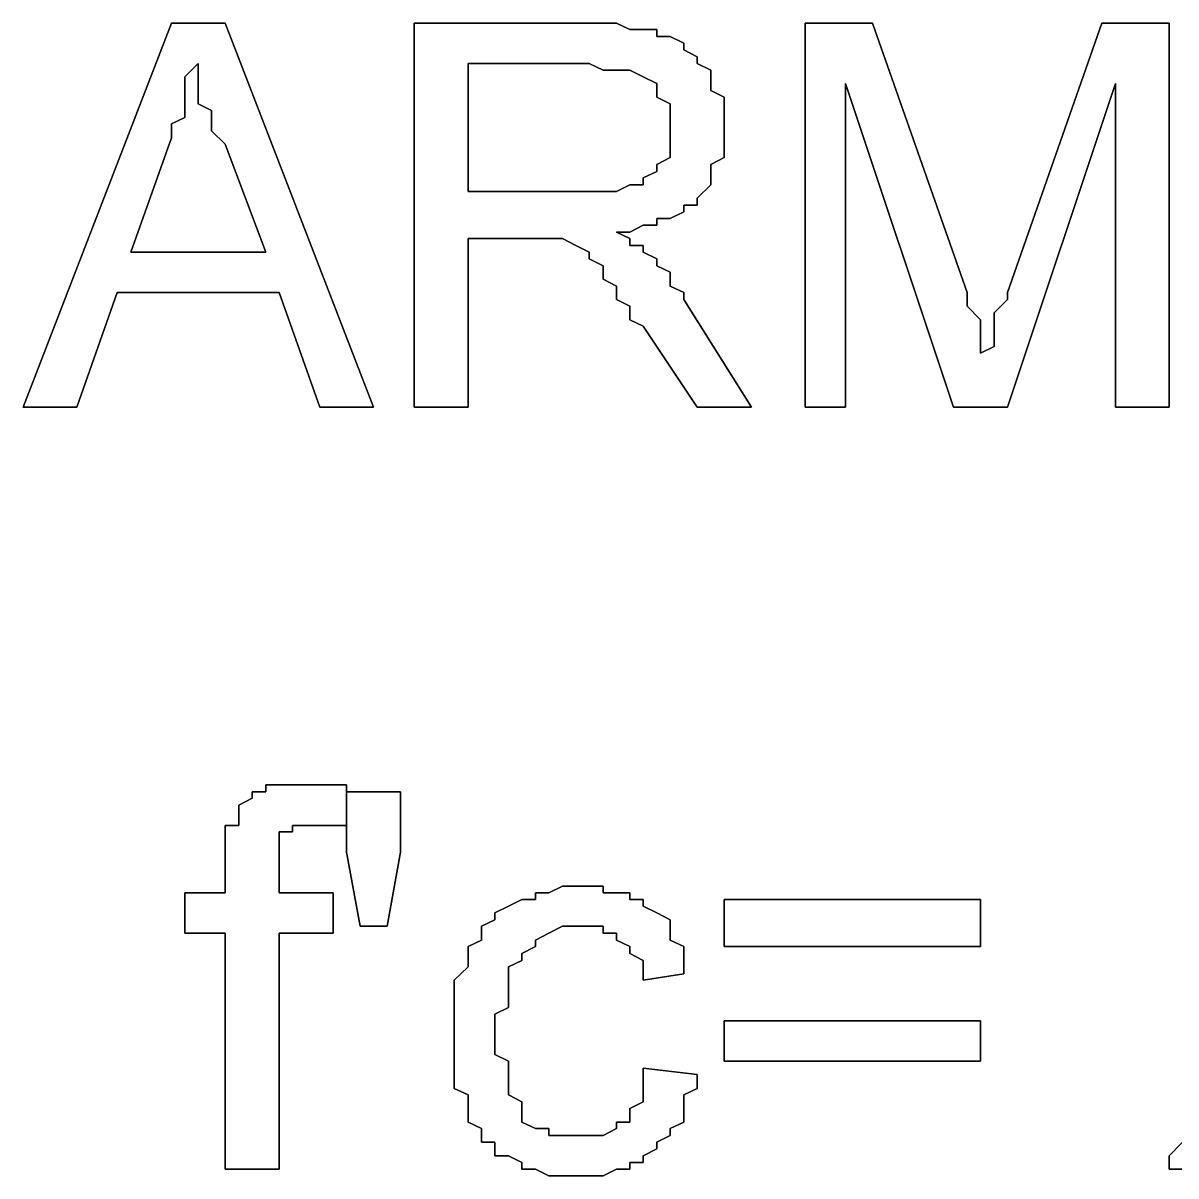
# Model space of a CAD drawing. Header units: metres. Extents: x 2.9 to 42.8, y 1.7 to 28.7.
# Drawn here: x 38.3611 to 38.6626, y 23.2604 to 23.562 of the extents above; entities that cross this region are included whole.
import ezdxf

# ---------------------------------------------------------------- set-up
doc = ezdxf.new("R2010")
doc.units = ezdxf.units.M
doc.layers.add('GRIS', color=8, linetype='Continuous')

msp = doc.modelspace()

# ---------------------------------------------------------------- linework, layer by layer
at = {"layer": 'GRIS', "lineweight": -3}
for points in [[(38.3999, 23.562), (38.3611, 23.4615), (38.3999, 23.562)], [(38.414, 23.562), (38.3999, 23.562), (38.414, 23.562)], [(38.4528, 23.4615), (38.414, 23.562), (38.4528, 23.4615)], [(38.5092, 23.562), (38.4634, 23.562), (38.5092, 23.562)], [(38.4634, 23.562), (38.4634, 23.4615), (38.4634, 23.562)], [(38.5128, 23.562), (38.5092, 23.562), (38.5128, 23.562)], [(38.5163, 23.562), (38.5128, 23.562), (38.5163, 23.562)], [(38.5198, 23.5603), (38.5163, 23.562), (38.5198, 23.5603)], [(38.5833, 23.562), (38.5657, 23.562), (38.5833, 23.562)], [(38.5657, 23.562), (38.5657, 23.4615), (38.5657, 23.562)], [(38.608, 23.4915), (38.5833, 23.562), (38.608, 23.4915)], [(38.6433, 23.562), (38.6186, 23.4915), (38.6433, 23.562)], [(38.6609, 23.562), (38.6433, 23.562), (38.6609, 23.562)], [(38.6609, 23.4615), (38.6609, 23.562), (38.6609, 23.4615)], [(38.5233, 23.5603), (38.5198, 23.5603), (38.5233, 23.5603)], [(38.5269, 23.5603), (38.5233, 23.5603), (38.5269, 23.5603)], [(38.5269, 23.5585), (38.5269, 23.5603), (38.5269, 23.5585)], [(38.5304, 23.5585), (38.5269, 23.5585), (38.5304, 23.5585)], [(38.5339, 23.5567), (38.5304, 23.5585), (38.5339, 23.5567)], [(38.5339, 23.555), (38.5339, 23.5567), (38.5339, 23.555)], [(38.5374, 23.5532), (38.5339, 23.555), (38.5374, 23.5532)], [(38.5374, 23.5514), (38.5374, 23.5532), (38.5374, 23.5514)], [(38.4034, 23.5479), (38.4069, 23.5514), (38.4034, 23.5479)], [(38.4069, 23.5514), (38.4069, 23.5497), (38.4069, 23.5514)], [(38.4069, 23.5497), (38.4069, 23.5479), (38.4069, 23.5497)], [(38.4775, 23.5179), (38.4775, 23.5514), (38.4775, 23.5179)], [(38.4775, 23.5514), (38.5092, 23.5514), (38.4775, 23.5514)], [(38.5092, 23.5514), (38.5128, 23.5497), (38.5092, 23.5514)], [(38.5128, 23.5497), (38.5163, 23.5497), (38.5128, 23.5497)], [(38.5163, 23.5497), (38.5198, 23.5497), (38.5163, 23.5497)], [(38.5198, 23.5497), (38.5233, 23.5479), (38.5198, 23.5497)], [(38.541, 23.5497), (38.5374, 23.5514), (38.541, 23.5497)], [(38.541, 23.5479), (38.541, 23.5497), (38.541, 23.5479)], [(38.4034, 23.5462), (38.4034, 23.5479), (38.4034, 23.5462)], [(38.4034, 23.5444), (38.4034, 23.5462), (38.4034, 23.5444)], [(38.4069, 23.5479), (38.4069, 23.5444), (38.4069, 23.5479)], [(38.5233, 23.5479), (38.5269, 23.5462), (38.5233, 23.5479)], [(38.5269, 23.5462), (38.5269, 23.5444), (38.5269, 23.5462)], [(38.541, 23.5444), (38.541, 23.5479), (38.541, 23.5444)], [(38.5762, 23.4615), (38.5762, 23.5462), (38.5762, 23.4615)], [(38.5762, 23.5462), (38.6045, 23.4615), (38.5762, 23.5462)], [(38.6186, 23.4615), (38.6468, 23.5462), (38.6186, 23.4615)], [(38.6468, 23.5462), (38.6468, 23.4615), (38.6468, 23.5462)], [(38.4034, 23.5426), (38.4034, 23.5444), (38.4034, 23.5426)], [(38.4069, 23.5444), (38.4069, 23.5426), (38.4069, 23.5444)], [(38.5269, 23.5444), (38.5269, 23.5426), (38.5269, 23.5444)], [(38.5445, 23.5426), (38.541, 23.5444), (38.5445, 23.5426)], [(38.4034, 23.5391), (38.4034, 23.5426), (38.4034, 23.5391)], [(38.4069, 23.5426), (38.4069, 23.5409), (38.4069, 23.5426)], [(38.4069, 23.5409), (38.4104, 23.5391), (38.4069, 23.5409)], [(38.5269, 23.5426), (38.5304, 23.5409), (38.5269, 23.5426)], [(38.5304, 23.5409), (38.5304, 23.5391), (38.5304, 23.5409)], [(38.5445, 23.5409), (38.5445, 23.5426), (38.5445, 23.5409)], [(38.5445, 23.5391), (38.5445, 23.5409), (38.5445, 23.5391)], [(38.3999, 23.5356), (38.4034, 23.5373), (38.3999, 23.5356)], [(38.4034, 23.5373), (38.4034, 23.5391), (38.4034, 23.5373)], [(38.4104, 23.5391), (38.4104, 23.5356), (38.4104, 23.5391)], [(38.5304, 23.5391), (38.5304, 23.5373), (38.5304, 23.5391)], [(38.5304, 23.5373), (38.5304, 23.5338), (38.5304, 23.5373)], [(38.5445, 23.5356), (38.5445, 23.5391), (38.5445, 23.5356)], [(38.3999, 23.532), (38.3999, 23.5356), (38.3999, 23.532)], [(38.4104, 23.5356), (38.4104, 23.5338), (38.4104, 23.5356)], [(38.5445, 23.5338), (38.5445, 23.5356), (38.5445, 23.5338)], [(38.3893, 23.5021), (38.3999, 23.532), (38.3893, 23.5021)], [(38.4104, 23.5338), (38.414, 23.5303), (38.4104, 23.5338)], [(38.5304, 23.5338), (38.5304, 23.532), (38.5304, 23.5338)], [(38.5304, 23.532), (38.5304, 23.5303), (38.5304, 23.532)], [(38.5445, 23.532), (38.5445, 23.5338), (38.5445, 23.532)], [(38.5445, 23.5303), (38.5445, 23.532), (38.5445, 23.5303)], [(38.414, 23.5303), (38.4246, 23.5021), (38.414, 23.5303)], [(38.5304, 23.5303), (38.5304, 23.5268), (38.5304, 23.5303)], [(38.5445, 23.5268), (38.5445, 23.5303), (38.5445, 23.5268)], [(38.5304, 23.5268), (38.5269, 23.525), (38.5304, 23.5268)], [(38.5269, 23.525), (38.5269, 23.5232), (38.5269, 23.525)], [(38.541, 23.525), (38.5445, 23.5268), (38.541, 23.525)], [(38.541, 23.5232), (38.541, 23.525), (38.541, 23.5232)], [(38.5269, 23.5232), (38.5233, 23.5215), (38.5269, 23.5232)], [(38.541, 23.5215), (38.541, 23.5232), (38.541, 23.5215)], [(38.5198, 23.5197), (38.5163, 23.5179), (38.5198, 23.5197)], [(38.5233, 23.5197), (38.5198, 23.5197), (38.5233, 23.5197)], [(38.5233, 23.5215), (38.5233, 23.5197), (38.5233, 23.5215)], [(38.5374, 23.5162), (38.541, 23.5197), (38.5374, 23.5162)], [(38.541, 23.5197), (38.541, 23.5215), (38.541, 23.5197)], [(38.5057, 23.5179), (38.4775, 23.5179), (38.5057, 23.5179)], [(38.5092, 23.5179), (38.5057, 23.5179), (38.5092, 23.5179)], [(38.5128, 23.5179), (38.5092, 23.5179), (38.5128, 23.5179)], [(38.5163, 23.5179), (38.5128, 23.5179), (38.5163, 23.5179)], [(38.5374, 23.5144), (38.5374, 23.5162), (38.5374, 23.5144)], [(38.5339, 23.5126), (38.5339, 23.5144), (38.5339, 23.5126)], [(38.5339, 23.5144), (38.5374, 23.5144), (38.5339, 23.5144)], [(38.5269, 23.5091), (38.5269, 23.5109), (38.5269, 23.5091)], [(38.5269, 23.5109), (38.5304, 23.5109), (38.5269, 23.5109)], [(38.5304, 23.5109), (38.5339, 23.5126), (38.5304, 23.5109)], [(38.5198, 23.5056), (38.5163, 23.5073), (38.5198, 23.5056)], [(38.5163, 23.5073), (38.5198, 23.5073), (38.5163, 23.5073)], [(38.5198, 23.5073), (38.5233, 23.5091), (38.5198, 23.5073)], [(38.5233, 23.5091), (38.5269, 23.5091), (38.5233, 23.5091)], [(38.4775, 23.4615), (38.4775, 23.5056), (38.4775, 23.4615)], [(38.4775, 23.5056), (38.4916, 23.5056), (38.4775, 23.5056)], [(38.4916, 23.5056), (38.4951, 23.5056), (38.4916, 23.5056)], [(38.4951, 23.5056), (38.4986, 23.5056), (38.4951, 23.5056)], [(38.4986, 23.5056), (38.5022, 23.5056), (38.4986, 23.5056)], [(38.5022, 23.5056), (38.5057, 23.5038), (38.5022, 23.5056)], [(38.5057, 23.5038), (38.5092, 23.5021), (38.5057, 23.5038)], [(38.5198, 23.5038), (38.5198, 23.5056), (38.5198, 23.5038)], [(38.5233, 23.5038), (38.5198, 23.5038), (38.5233, 23.5038)], [(38.5233, 23.5021), (38.5233, 23.5038), (38.5233, 23.5021)], [(38.4246, 23.5021), (38.3893, 23.5021), (38.4246, 23.5021)], [(38.5092, 23.5021), (38.5092, 23.5003), (38.5092, 23.5021)], [(38.5269, 23.5003), (38.5233, 23.5021), (38.5269, 23.5003)], [(38.5092, 23.5003), (38.5128, 23.4985), (38.5092, 23.5003)], [(38.5128, 23.4985), (38.5128, 23.4968), (38.5128, 23.4985)], [(38.5269, 23.4985), (38.5269, 23.5003), (38.5269, 23.4985)], [(38.5304, 23.4968), (38.5269, 23.4985), (38.5304, 23.4968)], [(38.5128, 23.4968), (38.5128, 23.495), (38.5128, 23.4968)], [(38.5128, 23.495), (38.5163, 23.4932), (38.5128, 23.495)], [(38.5304, 23.495), (38.5304, 23.4968), (38.5304, 23.495)], [(38.5304, 23.4932), (38.5304, 23.495), (38.5304, 23.4932)], [(38.5163, 23.4932), (38.5163, 23.4915), (38.5163, 23.4932)], [(38.5339, 23.4915), (38.5304, 23.4932), (38.5339, 23.4915)], [(38.3752, 23.4615), (38.3857, 23.4915), (38.3752, 23.4615)], [(38.3857, 23.4915), (38.4281, 23.4915), (38.3857, 23.4915)], [(38.4281, 23.4915), (38.4387, 23.4615), (38.4281, 23.4915)], [(38.5163, 23.4915), (38.5163, 23.4897), (38.5163, 23.4915)], [(38.5163, 23.4897), (38.5198, 23.4879), (38.5163, 23.4897)], [(38.5339, 23.4897), (38.5339, 23.4915), (38.5339, 23.4897)], [(38.5516, 23.4615), (38.5339, 23.4897), (38.5516, 23.4615)], [(38.608, 23.4879), (38.608, 23.4915), (38.608, 23.4879)], [(38.6186, 23.4897), (38.6151, 23.4862), (38.6186, 23.4897)], [(38.6186, 23.4915), (38.6186, 23.4897), (38.6186, 23.4915)], [(38.5198, 23.4879), (38.5198, 23.4844), (38.5198, 23.4879)], [(38.6115, 23.4844), (38.608, 23.4879), (38.6115, 23.4844)], [(38.6151, 23.4862), (38.6151, 23.4844), (38.6151, 23.4862)], [(38.5198, 23.4844), (38.5233, 23.4827), (38.5198, 23.4844)], [(38.5233, 23.4827), (38.5374, 23.4615), (38.5233, 23.4827)], [(38.6115, 23.4827), (38.6115, 23.4844), (38.6115, 23.4827)], [(38.6115, 23.4809), (38.6115, 23.4827), (38.6115, 23.4809)], [(38.6151, 23.4844), (38.6151, 23.4809), (38.6151, 23.4844)], [(38.6115, 23.4791), (38.6115, 23.4809), (38.6115, 23.4791)], [(38.6151, 23.4809), (38.6151, 23.4791), (38.6151, 23.4809)], [(38.6115, 23.4774), (38.6115, 23.4791), (38.6115, 23.4774)], [(38.6151, 23.4774), (38.6115, 23.4756), (38.6151, 23.4774)], [(38.6115, 23.4756), (38.6115, 23.4774), (38.6115, 23.4756)], [(38.6151, 23.4791), (38.6151, 23.4774), (38.6151, 23.4791)], [(38.3611, 23.4615), (38.3752, 23.4615), (38.3611, 23.4615)], [(38.4387, 23.4615), (38.4528, 23.4615), (38.4387, 23.4615)], [(38.4634, 23.4615), (38.4775, 23.4615), (38.4634, 23.4615)], [(38.5374, 23.4615), (38.5516, 23.4615), (38.5374, 23.4615)], [(38.5657, 23.4615), (38.5762, 23.4615), (38.5657, 23.4615)], [(38.6045, 23.4615), (38.6186, 23.4615), (38.6045, 23.4615)], [(38.6468, 23.4615), (38.6609, 23.4615), (38.6468, 23.4615)], [(38.4281, 23.3627), (38.4246, 23.3627), (38.4281, 23.3627)], [(38.4246, 23.3627), (38.4246, 23.3609), (38.4246, 23.3627)], [(38.4316, 23.3627), (38.4281, 23.3627), (38.4316, 23.3627)], [(38.4351, 23.3627), (38.4316, 23.3627), (38.4351, 23.3627)], [(38.4387, 23.3627), (38.4351, 23.3627), (38.4387, 23.3627)], [(38.4422, 23.3627), (38.4387, 23.3627), (38.4422, 23.3627)], [(38.4457, 23.3627), (38.4422, 23.3627), (38.4457, 23.3627)], [(38.4457, 23.3521), (38.4457, 23.3627), (38.4457, 23.3521)], [(38.421, 23.3592), (38.4175, 23.3574), (38.421, 23.3592)], [(38.4246, 23.3609), (38.421, 23.3609), (38.4246, 23.3609)], [(38.421, 23.3609), (38.421, 23.3592), (38.421, 23.3609)], [(38.4598, 23.3609), (38.4457, 23.3609), (38.4598, 23.3609)], [(38.4457, 23.3609), (38.4457, 23.3451), (38.4457, 23.3609)], [(38.4598, 23.3451), (38.4598, 23.3609), (38.4598, 23.3451)], [(38.4175, 23.3574), (38.4175, 23.3557), (38.4175, 23.3574)], [(38.4175, 23.3557), (38.4175, 23.3521), (38.4175, 23.3557)], [(38.4175, 23.3521), (38.414, 23.3521), (38.4175, 23.3521)], [(38.414, 23.3521), (38.414, 23.3504), (38.414, 23.3521)], [(38.414, 23.3504), (38.414, 23.3468), (38.414, 23.3504)], [(38.4281, 23.3486), (38.4281, 23.3504), (38.4281, 23.3486)], [(38.4281, 23.3504), (38.4316, 23.3504), (38.4281, 23.3504)], [(38.4316, 23.3504), (38.4316, 23.3521), (38.4316, 23.3504)], [(38.4316, 23.3521), (38.4351, 23.3521), (38.4316, 23.3521)], [(38.4351, 23.3521), (38.4387, 23.3521), (38.4351, 23.3521)], [(38.4387, 23.3521), (38.4422, 23.3521), (38.4387, 23.3521)], [(38.4422, 23.3521), (38.4457, 23.3521), (38.4422, 23.3521)], [(38.4281, 23.3468), (38.4281, 23.3486), (38.4281, 23.3468)], [(38.414, 23.3468), (38.414, 23.3451), (38.414, 23.3468)], [(38.414, 23.3451), (38.414, 23.3415), (38.414, 23.3451)], [(38.4281, 23.3433), (38.4281, 23.3468), (38.4281, 23.3433)], [(38.4457, 23.3451), (38.4493, 23.3257), (38.4457, 23.3451)], [(38.4563, 23.3257), (38.4598, 23.3451), (38.4563, 23.3257)], [(38.414, 23.3415), (38.414, 23.3345), (38.414, 23.3415)], [(38.4281, 23.3415), (38.4281, 23.3433), (38.4281, 23.3415)], [(38.4281, 23.3345), (38.4281, 23.3415), (38.4281, 23.3345)], [(38.5022, 23.3362), (38.4986, 23.3345), (38.5022, 23.3362)], [(38.5057, 23.3362), (38.5022, 23.3362), (38.5057, 23.3362)], [(38.5092, 23.3362), (38.5057, 23.3362), (38.5092, 23.3362)], [(38.5128, 23.3362), (38.5092, 23.3362), (38.5128, 23.3362)], [(38.5128, 23.3345), (38.5128, 23.3362), (38.5128, 23.3345)], [(38.414, 23.3345), (38.4034, 23.3345), (38.414, 23.3345)], [(38.4034, 23.3345), (38.4034, 23.3239), (38.4034, 23.3345)], [(38.4422, 23.3345), (38.4281, 23.3345), (38.4422, 23.3345)], [(38.4422, 23.3239), (38.4422, 23.3345), (38.4422, 23.3239)], [(38.4916, 23.3327), (38.4881, 23.331), (38.4916, 23.3327)], [(38.4951, 23.3327), (38.4916, 23.3327), (38.4951, 23.3327)], [(38.4986, 23.3345), (38.4951, 23.3345), (38.4986, 23.3345)], [(38.4951, 23.3345), (38.4951, 23.3327), (38.4951, 23.3345)], [(38.5163, 23.3345), (38.5128, 23.3345), (38.5163, 23.3345)], [(38.5198, 23.3345), (38.5163, 23.3345), (38.5198, 23.3345)], [(38.5198, 23.3327), (38.5198, 23.3345), (38.5198, 23.3327)], [(38.5233, 23.3327), (38.5198, 23.3327), (38.5233, 23.3327)], [(38.5233, 23.331), (38.5233, 23.3327), (38.5233, 23.331)], [(38.6115, 23.3327), (38.5445, 23.3327), (38.6115, 23.3327)], [(38.5445, 23.3327), (38.5445, 23.3204), (38.5445, 23.3327)], [(38.6115, 23.3204), (38.6115, 23.3327), (38.6115, 23.3204)], [(38.4881, 23.331), (38.4845, 23.3292), (38.4881, 23.331)], [(38.4845, 23.3292), (38.4845, 23.3274), (38.4845, 23.3292)], [(38.5269, 23.3292), (38.5233, 23.331), (38.5269, 23.3292)], [(38.5304, 23.3274), (38.5269, 23.3292), (38.5304, 23.3274)], [(38.4845, 23.3274), (38.481, 23.3257), (38.4845, 23.3274)], [(38.5304, 23.3257), (38.5304, 23.3274), (38.5304, 23.3257)], [(38.4034, 23.3239), (38.414, 23.3239), (38.4034, 23.3239)], [(38.414, 23.3239), (38.414, 23.2622), (38.414, 23.3239)], [(38.4281, 23.2622), (38.4281, 23.3239), (38.4281, 23.2622)], [(38.4281, 23.3239), (38.4422, 23.3239), (38.4281, 23.3239)], [(38.4493, 23.3257), (38.4563, 23.3257), (38.4493, 23.3257)], [(38.481, 23.3257), (38.481, 23.3239), (38.481, 23.3257)], [(38.481, 23.3239), (38.481, 23.3221), (38.481, 23.3239)], [(38.4951, 23.3221), (38.4986, 23.3239), (38.4951, 23.3221)], [(38.4986, 23.3239), (38.5022, 23.3257), (38.4986, 23.3239)], [(38.5022, 23.3257), (38.5057, 23.3257), (38.5022, 23.3257)], [(38.5057, 23.3257), (38.5092, 23.3257), (38.5057, 23.3257)], [(38.5092, 23.3257), (38.5128, 23.3257), (38.5092, 23.3257)], [(38.5128, 23.3257), (38.5128, 23.3239), (38.5128, 23.3257)], [(38.5128, 23.3239), (38.5163, 23.3239), (38.5128, 23.3239)], [(38.5163, 23.3239), (38.5163, 23.3221), (38.5163, 23.3239)], [(38.5304, 23.3221), (38.5304, 23.3257), (38.5304, 23.3221)], [(38.481, 23.3221), (38.4775, 23.3204), (38.481, 23.3221)], [(38.4775, 23.3204), (38.4775, 23.3186), (38.4775, 23.3204)], [(38.4916, 23.3186), (38.4951, 23.3204), (38.4916, 23.3186)], [(38.4951, 23.3204), (38.4951, 23.3221), (38.4951, 23.3204)], [(38.5163, 23.3221), (38.5198, 23.3204), (38.5163, 23.3221)], [(38.5198, 23.3204), (38.5198, 23.3186), (38.5198, 23.3204)], [(38.5339, 23.3204), (38.5304, 23.3221), (38.5339, 23.3204)], [(38.5339, 23.3186), (38.5339, 23.3204), (38.5339, 23.3186)], [(38.5445, 23.3204), (38.6115, 23.3204), (38.5445, 23.3204)], [(38.4775, 23.3186), (38.4775, 23.3168), (38.4775, 23.3186)], [(38.4775, 23.3168), (38.4775, 23.3151), (38.4775, 23.3168)], [(38.4881, 23.3151), (38.4916, 23.3168), (38.4881, 23.3151)], [(38.4916, 23.3168), (38.4916, 23.3186), (38.4916, 23.3168)], [(38.5198, 23.3186), (38.5233, 23.3168), (38.5198, 23.3186)], [(38.5233, 23.3168), (38.5233, 23.3133), (38.5233, 23.3168)], [(38.5339, 23.3168), (38.5339, 23.3186), (38.5339, 23.3168)], [(38.5339, 23.3133), (38.5339, 23.3168), (38.5339, 23.3133)], [(38.4775, 23.3151), (38.4739, 23.3116), (38.4775, 23.3151)], [(38.4881, 23.3133), (38.4881, 23.3151), (38.4881, 23.3133)], [(38.4739, 23.3116), (38.4739, 23.3098), (38.4739, 23.3116)], [(38.4881, 23.3116), (38.4881, 23.3133), (38.4881, 23.3116)], [(38.4881, 23.3098), (38.4881, 23.3116), (38.4881, 23.3098)], [(38.5233, 23.3133), (38.5233, 23.3116), (38.5233, 23.3133)], [(38.5233, 23.3116), (38.5339, 23.3133), (38.5233, 23.3116)], [(38.4739, 23.3098), (38.4739, 23.308), (38.4739, 23.3098)], [(38.4739, 23.308), (38.4739, 23.3045), (38.4739, 23.308)], [(38.4881, 23.308), (38.4881, 23.3098), (38.4881, 23.308)], [(38.4881, 23.3045), (38.4881, 23.308), (38.4881, 23.3045)], [(38.4739, 23.3045), (38.4739, 23.3027), (38.4739, 23.3045)], [(38.4739, 23.3027), (38.4739, 23.301), (38.4739, 23.3027)], [(38.4845, 23.3027), (38.4881, 23.3045), (38.4845, 23.3027)], [(38.4845, 23.2992), (38.4845, 23.3027), (38.4845, 23.2992)], [(38.4739, 23.301), (38.4739, 23.2974), (38.4739, 23.301)], [(38.4845, 23.2974), (38.4845, 23.2992), (38.4845, 23.2974)], [(38.6115, 23.301), (38.5445, 23.301), (38.6115, 23.301)], [(38.5445, 23.301), (38.5445, 23.2904), (38.5445, 23.301)], [(38.6115, 23.2904), (38.6115, 23.301), (38.6115, 23.2904)], [(38.4739, 23.2974), (38.4739, 23.2957), (38.4739, 23.2974)], [(38.4739, 23.2957), (38.4739, 23.2939), (38.4739, 23.2957)], [(38.4845, 23.2957), (38.4845, 23.2974), (38.4845, 23.2957)], [(38.4845, 23.2922), (38.4845, 23.2957), (38.4845, 23.2922)], [(38.4739, 23.2939), (38.4739, 23.2904), (38.4739, 23.2939)], [(38.4739, 23.2904), (38.4739, 23.2886), (38.4739, 23.2904)], [(38.4881, 23.2904), (38.4845, 23.2922), (38.4881, 23.2904)], [(38.4881, 23.2869), (38.4881, 23.2904), (38.4881, 23.2869)], [(38.5445, 23.2904), (38.6115, 23.2904), (38.5445, 23.2904)], [(38.4739, 23.2886), (38.4739, 23.2851), (38.4739, 23.2886)], [(38.4881, 23.2851), (38.4881, 23.2869), (38.4881, 23.2851)], [(38.5233, 23.2886), (38.5233, 23.2869), (38.5233, 23.2886)], [(38.5374, 23.2869), (38.5233, 23.2886), (38.5374, 23.2869)], [(38.5233, 23.2869), (38.5233, 23.2851), (38.5233, 23.2869)], [(38.5374, 23.2833), (38.5374, 23.2869), (38.5374, 23.2833)], [(38.4739, 23.2851), (38.4739, 23.2833), (38.4739, 23.2851)], [(38.4881, 23.2833), (38.4881, 23.2851), (38.4881, 23.2833)], [(38.5233, 23.2851), (38.5233, 23.2816), (38.5233, 23.2851)], [(38.4739, 23.2833), (38.4775, 23.2816), (38.4739, 23.2833)], [(38.4775, 23.2816), (38.4775, 23.278), (38.4775, 23.2816)], [(38.4881, 23.2816), (38.4881, 23.2833), (38.4881, 23.2816)], [(38.4916, 23.2798), (38.4881, 23.2816), (38.4916, 23.2798)], [(38.5233, 23.2816), (38.5233, 23.2798), (38.5233, 23.2816)], [(38.5339, 23.2816), (38.5374, 23.2833), (38.5339, 23.2816)], [(38.5339, 23.2798), (38.5339, 23.2816), (38.5339, 23.2798)], [(38.4775, 23.278), (38.4775, 23.2763), (38.4775, 23.278)], [(38.4916, 23.278), (38.4916, 23.2798), (38.4916, 23.278)], [(38.4916, 23.2763), (38.4916, 23.278), (38.4916, 23.2763)], [(38.5233, 23.2798), (38.5198, 23.278), (38.5233, 23.2798)], [(38.5198, 23.278), (38.5198, 23.2763), (38.5198, 23.278)], [(38.5339, 23.2763), (38.5339, 23.2798), (38.5339, 23.2763)], [(38.4775, 23.2763), (38.4775, 23.2745), (38.4775, 23.2763)], [(38.4775, 23.2745), (38.481, 23.2728), (38.4775, 23.2745)], [(38.4916, 23.2745), (38.4916, 23.2763), (38.4916, 23.2745)], [(38.4951, 23.2728), (38.4916, 23.2745), (38.4951, 23.2728)], [(38.5198, 23.2745), (38.5163, 23.2745), (38.5198, 23.2745)], [(38.5163, 23.2745), (38.5163, 23.2728), (38.5163, 23.2745)], [(38.5198, 23.2763), (38.5198, 23.2745), (38.5198, 23.2763)], [(38.5304, 23.2728), (38.5339, 23.2745), (38.5304, 23.2728)], [(38.5339, 23.2745), (38.5339, 23.2763), (38.5339, 23.2745)], [(38.481, 23.2728), (38.481, 23.271), (38.481, 23.2728)], [(38.4986, 23.2728), (38.4951, 23.2728), (38.4986, 23.2728)], [(38.4986, 23.271), (38.4986, 23.2728), (38.4986, 23.271)], [(38.5163, 23.2728), (38.5128, 23.271), (38.5163, 23.2728)], [(38.5304, 23.271), (38.5304, 23.2728), (38.5304, 23.271)], [(38.481, 23.271), (38.481, 23.2692), (38.481, 23.271)], [(38.481, 23.2692), (38.4845, 23.2692), (38.481, 23.2692)], [(38.4845, 23.2692), (38.4845, 23.2675), (38.4845, 23.2692)], [(38.5022, 23.271), (38.4986, 23.271), (38.5022, 23.271)], [(38.5057, 23.271), (38.5022, 23.271), (38.5057, 23.271)], [(38.5092, 23.271), (38.5057, 23.271), (38.5092, 23.271)], [(38.5128, 23.271), (38.5092, 23.271), (38.5128, 23.271)], [(38.5269, 23.2692), (38.5304, 23.271), (38.5269, 23.2692)], [(38.5269, 23.2675), (38.5269, 23.2692), (38.5269, 23.2675)], [(38.6644, 23.2692), (38.6609, 23.2657), (38.6644, 23.2692)], [(38.4845, 23.2675), (38.4845, 23.2657), (38.4845, 23.2675)], [(38.4845, 23.2657), (38.4881, 23.2657), (38.4845, 23.2657)], [(38.4881, 23.2657), (38.4916, 23.2639), (38.4881, 23.2657)], [(38.5233, 23.2657), (38.5269, 23.2675), (38.5233, 23.2657)], [(38.5233, 23.2639), (38.5233, 23.2657), (38.5233, 23.2639)], [(38.6609, 23.2657), (38.6609, 23.2639), (38.6609, 23.2657)], [(38.4916, 23.2639), (38.4916, 23.2622), (38.4916, 23.2639)], [(38.5198, 23.2622), (38.5198, 23.2639), (38.5198, 23.2622)], [(38.5198, 23.2639), (38.5233, 23.2639), (38.5198, 23.2639)], [(38.6609, 23.2639), (38.6609, 23.2622), (38.6609, 23.2639)], [(38.414, 23.2622), (38.4281, 23.2622), (38.414, 23.2622)], [(38.4916, 23.2622), (38.4951, 23.2622), (38.4916, 23.2622)], [(38.4951, 23.2622), (38.4986, 23.2604), (38.4951, 23.2622)], [(38.4986, 23.2604), (38.5022, 23.2604), (38.4986, 23.2604)], [(38.5022, 23.2604), (38.5057, 23.2604), (38.5022, 23.2604)], [(38.5057, 23.2604), (38.5092, 23.2604), (38.5057, 23.2604)], [(38.5092, 23.2604), (38.5128, 23.2604), (38.5092, 23.2604)], [(38.5128, 23.2604), (38.5163, 23.2622), (38.5128, 23.2604)], [(38.5163, 23.2622), (38.5198, 23.2622), (38.5163, 23.2622)], [(38.6609, 23.2622), (38.7279, 23.2622), (38.6609, 23.2622)]]:
    msp.add_lwpolyline(points, dxfattribs=at)

doc.saveas('drawing.dxf')
